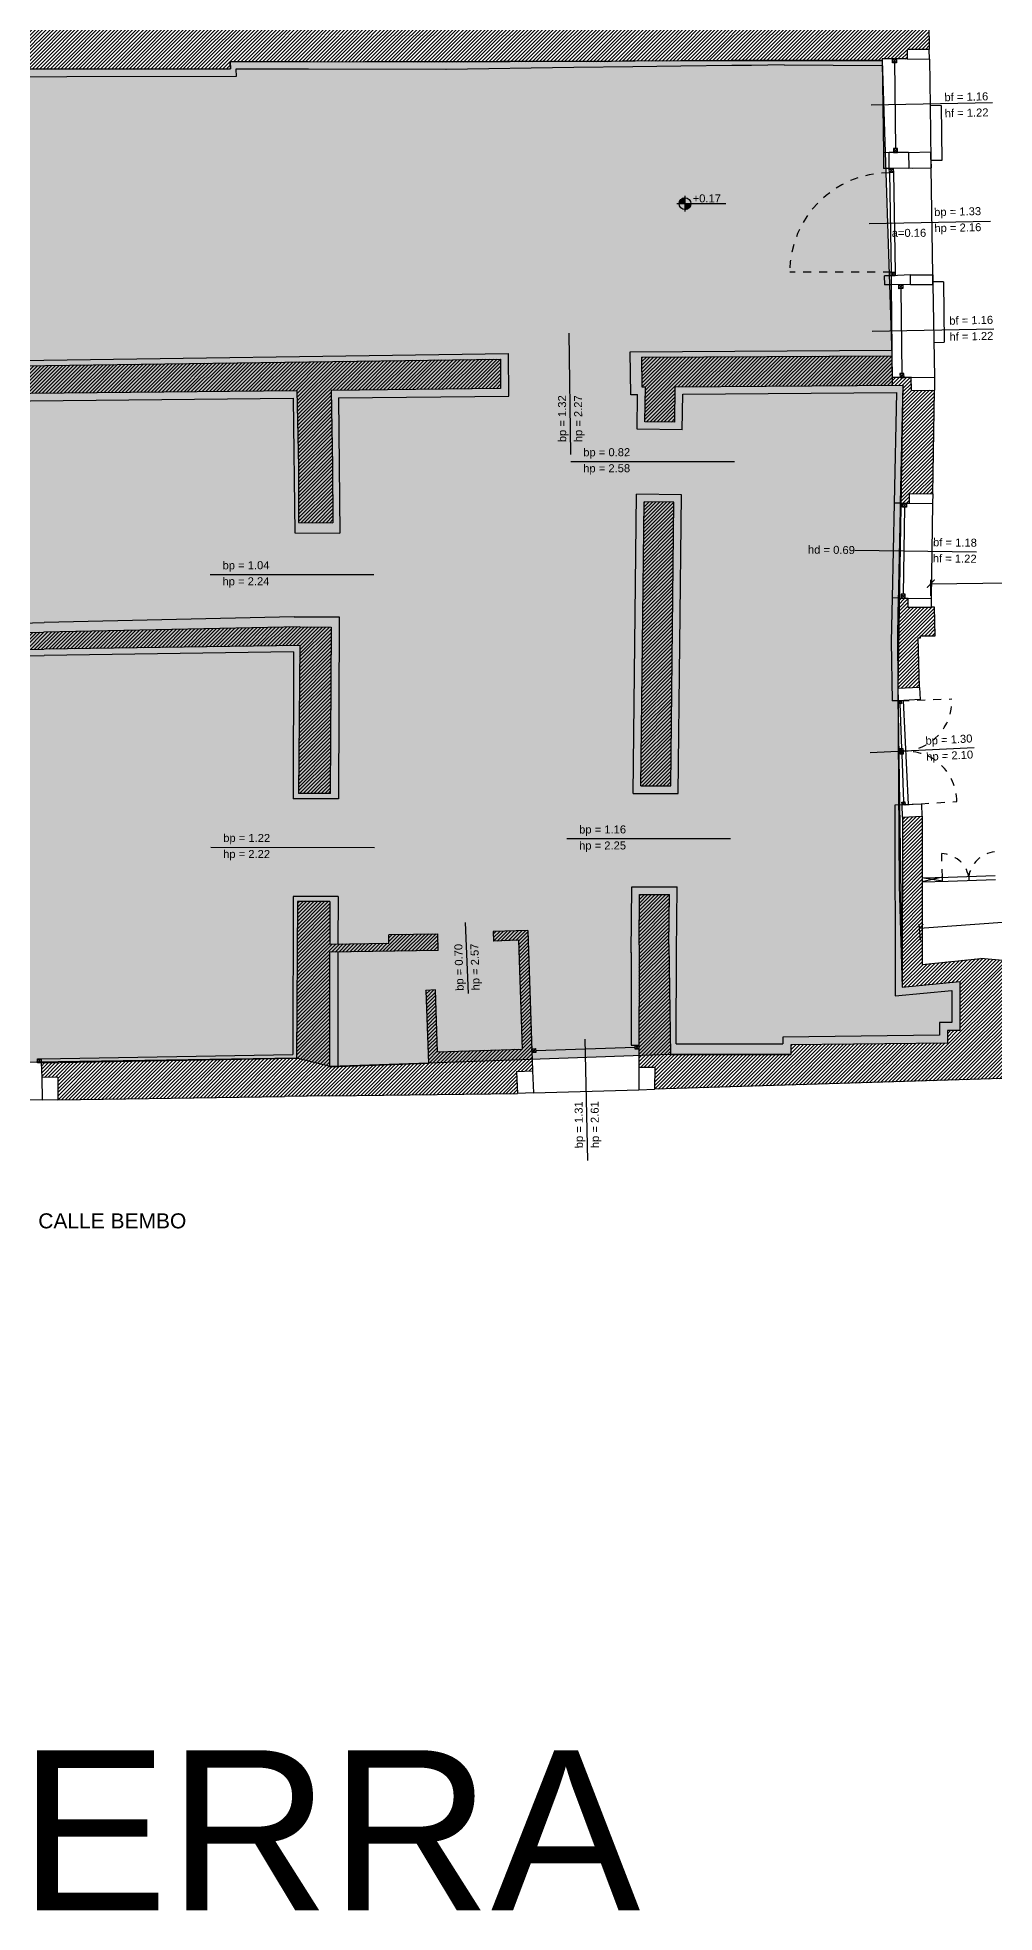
# Model space of a CAD drawing. Header units: millimetres. Extents: x -69 to 235, y 2 to 992.
# Drawn here: x -54.53 to -42.58, y 470.61 to 494.04 of the extents above; entities that cross this region are included whole.
import ezdxf
from ezdxf.enums import TextEntityAlignment as Align

# ---------------------------------------------------------------- set-up
doc = ezdxf.new("R2010")
doc.units = ezdxf.units.MM
doc.header["$LTSCALE"] = 0.01
doc.linetypes.add('HIDDEN2', pattern=[4.7625, 3.175, -1.5875])
for name, color, linetype in [('ob__L_grafica', 250, 'Continuous'), ('ob__L_testo', 250, 'Continuous'), ('ob_A_linea_proiezione', 251, 'HIDDEN2'), ('ob_A_linea_v2', 251, 'Continuous'), ('ob_A_muro', 1, 'Continuous'), ('ob_A_muro_r', 252, 'Continuous'), ('ob_cornici corrette', 3, 'Continuous'), ('ob_Q 1_50', 250, 'Continuous'), ('ob_retino chiaro', 254, 'Continuous'), ('ob_serramento_s', 3, 'Continuous')]:
    doc.layers.add(name, color=color, linetype=linetype)
doc.styles.add('arial', font='arial.ttf')
doc.styles.add('m 1_50', font='arial.ttf', dxfattribs={"height": 0.125})
doc.styles.add('STYLE1', font='arial.ttf')
doc.styles.add('Testo L', font='arial.ttf', dxfattribs={"height": 2.5})
doc.dimstyles.new('m 1_50 cm', dxfattribs={"dimtxt": 0.1, "dimasz": 0.1, "dimexe": 0.05, "dimexo": 0.05, "dimgap": 0.1, "dimtad": 0, "dimdec": 1, "dimlfac": 100, "dimrnd": 1, "dimdsep": 46, "dimtxsty": 'm 1_50', "dimblk": 'ARCHTICK', "dimcen": 0.2, "dimadec": 0, "dimazin": 0, "dimtfac": 1, "dimtdec": 1, "dimtofl": 0, "dimtmove": 0, "dimatfit": 3, "dimldrblk": 'DOT', "dimfxl": 0.15, "dimfxlon": 1, "dimtolj": 1, "dimtzin": 0, "dimarcsym": 0})

# ---------------------------------------------------------------- blocks, each defined once
blk = doc.blocks.new('_ARCHTICK')
at = {"color": 0, "linetype": 'ByBlock', "const_width": 0.15}
blk.add_lwpolyline([(-0.5, -0.5), (0.5, 0.5)], dxfattribs=at)
blk = doc.blocks.new('*D39')
at = {"layer": 'Defpoints', "color": 0, "transparency": 16777216}
for p in [(-36.872, 487.299), (-43.37, 486.921), (-36.869, 487.069)]:
    blk.add_point(p, dxfattribs=at)
at = {"layer": 'ob_Q 1_50', "color": 0, "lineweight": -2, "transparency": 16777216}
for p, q in [((-36.87, 487.149), (-36.873, 487.349)), ((-43.372, 487.067), (-43.375, 487.267)), ((-43.374, 487.217), (-40.364, 487.255)), ((-36.872, 487.299), (-39.888, 487.261))]:
    blk.add_line(p, q, dxfattribs=at)
at = {"layer": 'ob_Q 1_50', "color": 0, "lineweight": -2, "transparency": 16777216, "xscale": 0.1, "yscale": 0.1, "zscale": 0.1}
for p, rotation in [((-36.872, 487.299), 0.7238928557998391), ((-43.374, 487.217), 180.7238928557998)]:
    blk.add_blockref('_ARCHTICK', p, dxfattribs=dict(at, rotation=rotation))
at = {"layer": 'ob_Q 1_50', "color": 0, "transparency": 16777216, "insert": (-40.126, 487.258), "char_height": 0.125, "attachment_point": 5, "rotation": 0.7239, "style": 'm 1_50'}
blk.add_mtext('\\A1;650', dxfattribs=at)
blk = doc.blocks.new('_Dot')
at = {"color": 0, "linetype": 'ByBlock', "lineweight": -2}
blk.add_line((-0.5, 0), (-1, 0), dxfattribs=at)
at = {"color": 0, "linetype": 'ByBlock', "const_width": 0.5}
blk.add_lwpolyline([(-0.25, 0, 1), (0.25, 0, 1)], format="xyb", close=True, dxfattribs=at)
blk = doc.blocks.new('*D44')
at = {"layer": 'Defpoints', "color": 0, "transparency": 16777216}
for p in [(-38.723, 483.258), (-38.687, 482.76), (-43.481, 482.458)]:
    blk.add_point(p, dxfattribs=at)
at = {"layer": 'ob_Q 1_50', "color": 0, "lineweight": -2, "transparency": 16777216}
for p, q in [((-38.723, 483.258), (-40.879, 483.102)), ((-38.712, 483.109), (-38.727, 483.308)), ((-43.503, 482.761), (-43.518, 482.961)), ((-43.514, 482.911), (-41.358, 483.067))]:
    blk.add_line(p, q, dxfattribs=at)
at = {"layer": 'ob_Q 1_50', "color": 0, "lineweight": -2, "transparency": 16777216, "xscale": 0.1, "yscale": 0.1, "zscale": 0.1}
for p, rotation in [((-38.723, 483.258), 4.147953474628189), ((-43.514, 482.911), 184.1479534746282)]:
    blk.add_blockref('_ARCHTICK', p, dxfattribs=dict(at, rotation=rotation))
at = {"layer": 'ob_Q 1_50', "color": 0, "transparency": 16777216, "insert": (-41.119, 483.085), "char_height": 0.125, "attachment_point": 5, "rotation": 4.148, "style": 'm 1_50'}
blk.add_mtext('\\A1;480', dxfattribs=at)
blk = doc.blocks.new('hhh-flat-15-flat-1-flat-1-flat-1-flat-1')
at = {"layer": 'ob_Q 1_50'}
for p, q in [((0.227, 5.708), (0.84, 5.708)), ((0.257, 5.715), (0.324, 5.781)), ((0.259, 5.708), (0.33, 5.779)), ((0.259, 5.725), (0.313, 5.779)), ((0.264, 5.739), (0.299, 5.775)), ((0.268, 5.708), (0.33, 5.77)), ((0.277, 5.708), (0.33, 5.761)), ((0.286, 5.708), (0.33, 5.752)), ((0.295, 5.708), (0.33, 5.744)), ((0.303, 5.708), (0.33, 5.735)), ((0.312, 5.708), (0.33, 5.726)), ((0.321, 5.708), (0.33, 5.717)), ((0.33, 5.61), (0.33, 5.806)), ((0.33, 5.638), (0.401, 5.708)), ((0.33, 5.646), (0.392, 5.708)), ((0.33, 5.655), (0.383, 5.708)), ((0.33, 5.664), (0.374, 5.708)), ((0.33, 5.673), (0.365, 5.708)), ((0.33, 5.682), (0.356, 5.708)), ((0.33, 5.691), (0.348, 5.708)), ((0.33, 5.699), (0.339, 5.708)), ((0.33, 5.708), (0.33, 5.708)), ((0.336, 5.635), (0.404, 5.702)), ((0.347, 5.636), (0.402, 5.692)), ((0.359, 5.64), (0.398, 5.679))]:
    blk.add_line(p, q, dxfattribs=at)
blk.add_circle((0.33, 5.708), 0.0735, dxfattribs=at)

msp = doc.modelspace()

# ---------------------------------------------------------------- hatches: boundary and pattern name
at = {"layer": 'ob_A_muro_r'}
h = msp.add_hatch(dxfattribs=at)
h.set_pattern_fill('ANSI31', color=256, scale=0.01)
h.paths.add_polyline_path([(-43.4023, 494.5505), (-43.6374, 494.5505), (-43.6374, 494.6705), (-43.7724, 494.6705), (-43.7741, 494.5116), (-43.7741, 494.4243), (-43.9244, 494.4275), (-43.9246, 494.3939), (-45.129, 494.4018), (-45.2938, 494.4), (-45.2937, 494.39), (-45.3937, 494.3888), (-45.3939, 494.4088), (-45.6989, 494.4058), (-45.6988, 494.3908), (-48.9842, 494.393), (-48.9847, 495.3067), (-49.0847, 495.3067), (-49.0842, 494.3931), (-50.8428, 494.3943), (-50.8425, 494.946), (-51.0623, 494.946), (-51.0619, 494.3945), (-52.6812, 494.3829), (-52.7812, 494.3724), (-55.7219, 494.2848), (-55.7226, 494.3911), (-56.0296, 494.3911), (-56.0318, 494.2829), (-56.4526, 494.2798), (-57.8136, 494.2712), (-58.9414, 494.2759), (-58.9417, 494.3551), (-59.2246, 494.3527), (-59.2234, 494.2602), (-60.1516, 494.235), (-61.2296, 494.2289), (-62.0904, 494.2084), (-62.0906, 494.3134), (-62.4092, 494.3099), (-62.4141, 494.1956), (-62.455, 494.1968), (-64.0329, 494.2049), (-65.2092, 494.2064), (-65.2084, 494.2734), (-65.3554, 494.2706), (-65.3554, 494.3248), (-65.3566, 494.4262), (-65.4189, 494.426), (-65.4261, 494.4925), (-65.4322, 495.0673), (-65.3182, 495.0673), (-65.3187, 495.3909), (-65.4318, 495.3909), (-65.4318, 495.4318), (-65.7315, 495.4196), (-65.721, 495.16), (-66.1207, 495.1438), (-66.0128, 493.4338), (-65.9788, 492.0685), (-65.7002, 492.0692), (-65.6952, 491.8703), (-65.165, 491.8716), (-65.2403, 493.7532), (-63.8401, 493.7407), (-62.9741, 493.7335), (-62.9734, 493.8242), (-61.6185, 493.8133), (-61.6221, 493.7222), (-58.4189, 493.6955), (-56.9377, 493.7279), (-56.1986, 493.7363), (-56.1953, 493.6465), (-52.1214, 493.6485), (-52.1247, 493.7384), (-51.1458, 493.7398), (-49.4285, 493.7342), (-47.8314, 493.7422), (-47.5012, 493.7359), (-47.0932, 493.7497), (-46.7852, 493.7462), (-46.4964, 493.75), (-46.2171, 493.7522), (-45.8615, 493.7532), (-43.9819, 493.753), (-43.9821, 493.775), (-43.6706, 493.7733), (-43.6698, 493.8933), (-43.3932, 493.8912)])
h = msp.add_hatch(dxfattribs=at)
h.set_pattern_fill('ANSI31', color=256, scale=0.01)
h.paths.add_polyline_path([(-50.8652, 489.6351), (-48.747, 489.6579), (-48.7468, 490.0239), (-56.104, 489.9178), (-56.1029, 489.8347), (-59.9774, 489.7758), (-59.9772, 489.5392), (-51.2918, 489.631), (-51.2717, 488.6822), (-51.2697, 487.98), (-50.8412, 487.9785), (-50.8452, 488.6905)])
h = msp.add_hatch(dxfattribs=at)
h.set_pattern_fill('ANSI31', color=256, scale=0.01)
h.paths.add_polyline_path([(-43.8613, 490.0627), (-46.9875, 490.0472), (-46.9824, 489.676), (-46.9393, 489.6762), (-46.9442, 489.2408), (-46.5714, 489.2366), (-46.5664, 489.6777), (-43.7247, 489.6985), (-43.756, 488.2226), (-43.7291, 488.2225), (-43.7291, 488.2226), (-43.7176, 488.2225), (-43.6419, 488.2221), (-43.6404, 488.3421), (-43.3506, 488.3381), (-43.3274, 489.6336), (-43.6168, 489.631), (-43.6175, 489.7946), (-43.7086, 489.7939), (-43.7586, 489.7933), (-43.7586, 489.7935), (-43.8573, 489.7927)])
h = msp.add_hatch(dxfattribs=at)
h.set_pattern_fill('ANSI31', color=256, scale=0.01)
h.paths.add_polyline_path([(-46.5827, 488.2336), (-46.9556, 488.2379), (-46.9955, 484.6913), (-46.6226, 484.6909)])
h = msp.add_hatch(dxfattribs=at)
h.set_pattern_fill('ANSI31', color=256, scale=0.01)
h.paths.add_polyline_path([(-43.3283, 486.9215), (-43.3704, 486.9215), (-43.6586, 486.9254), (-43.6572, 487.0355), (-43.6942, 487.036), (-43.6942, 487.036), (-43.7192, 487.0363), (-43.7811, 487.0371), (-43.7906, 486.5885), (-43.786, 485.9077), (-43.5141, 485.9205), (-43.5328, 486.5421), (-43.5028, 486.5421), (-43.5028, 486.5671), (-43.3202, 486.5671)])
h = msp.add_hatch(dxfattribs=at)
h.set_pattern_fill('ANSI31', color=256, scale=0.01)
h.paths.add_polyline_path([(-50.864, 486.6734), (-51.2534, 486.6772), (-54.4508, 486.6102), (-55.9986, 486.5755), (-60.0373, 486.4767), (-60.0295, 486.0868), (-56.5767, 486.1519), (-55.9874, 486.161), (-55.8526, 486.1626), (-55.8701, 484.3184), (-55.607, 484.314), (-55.594, 486.371), (-54.449, 486.3993), (-51.2558, 486.4455), (-51.2703, 484.5933), (-50.8747, 484.5939)])
h = msp.add_hatch(dxfattribs=at)
h.set_pattern_fill('ANSI31', color=256, scale=0.01)
h.paths.add_polyline_path([(-46.6454, 482.7062), (-46.6385, 483.3317), (-47.0114, 483.3321), (-47.0183, 482.7046), (-47.0212, 481.1726), (-46.8206, 481.1709), (-46.8232, 480.9002), (-42.0721, 481.0453), (-42.0721, 482.1392), (-41.9264, 482.1498), (-41.9517, 482.4894), (-42.105, 482.4765), (-42.7505, 482.5343), (-43.4812, 482.4577), (-43.4812, 483.4912), (-43.4829, 483.4911), (-43.4812, 483.4915), (-43.4812, 483.5403), (-43.4858, 483.5411), (-43.4812, 483.5412), (-43.4812, 484.3108), (-43.7261, 484.298), (-43.7307, 482.1765), (-43.0103, 482.2439), (-43.0103, 481.6316), (-43.1673, 481.6316), (-43.1673, 481.4748), (-45.1215, 481.4534), (-45.1215, 481.3327), (-46.6274, 481.3346)])
h = msp.add_hatch(dxfattribs=at)
h.set_pattern_fill('ANSI31', color=256, scale=0.01)
h.paths.add_polyline_path([(-50.8787, 483.2453), (-51.2829, 483.2453), (-51.2948, 481.2866), (-54.4838, 481.2287), (-54.4788, 481.0478), (-54.2783, 481.0501), (-54.2755, 480.7689), (-51.4481, 480.8109), (-50.8783, 480.8175), (-48.5366, 480.8466), (-48.5496, 481.122), (-48.3472, 481.1312), (-48.4077, 482.8848), (-48.8399, 482.8698), (-48.8358, 482.7499), (-48.5236, 482.7606), (-48.4767, 481.4016), (-49.5348, 481.3674), (-49.5623, 482.1409), (-49.6821, 482.1354), (-49.6483, 481.226), (-50.8862, 481.1815), (-50.8831, 482.6125), (-49.5267, 482.6346), (-49.5302, 482.8412), (-50.1431, 482.832), (-50.1413, 482.7241), (-50.8804, 482.7118)])
at = {"layer": 'ob_retino chiaro'}
h = msp.add_hatch(color=256, dxfattribs=at)
h.dxf.hatch_style = 1
h.paths.add_polyline_path([(-43.7248, 489.6947), (-43.7247, 489.6985), (-43.786, 485.9077), (-43.7307, 482.1765), (-43.0103, 482.2439), (-43.0103, 481.6316), (-43.1673, 481.6316), (-43.1673, 481.4748), (-45.1215, 481.4534), (-45.1215, 481.3327), (-46.6274, 481.3346), (-49.6483, 481.226), (-50.8753, 481.1818), (-51.2959, 481.2866), (-55.6321, 481.2203), (-59.9974, 481.1162), (-65.2254, 480.9568), (-65.2574, 485.9762), (-65.2697, 489.5247), (-65.0623, 489.5254), (-65.0706, 489.7363), (-65.2403, 493.7532), (-62.9741, 493.7335), (-62.9734, 493.8242), (-61.6185, 493.8133), (-61.6193, 493.7222), (-58.4189, 493.6955), (-56.1986, 493.7363), (-56.1953, 493.6465), (-52.1214, 493.6485), (-52.1247, 493.7384), (-45.3813, 493.7564), (-43.9819, 493.753), (-43.8613, 490.0627), (-43.8587, 489.6975)])

# ---------------------------------------------------------------- linework, layer by layer
at = {"layer": 'ob_A_linea_proiezione'}
for p, q in [((-43.8692, 491.1106), (-45.136, 491.1106)), ((-43.7425, 485.755), (-43.1095, 485.7769)), ((-43.6962, 484.455), (-43.0486, 484.4959)), ((-43.2291, 483.5491), (-43.2383, 483.844))]:
    msp.add_line(p, q, dxfattribs=at)
for centre, radius, start, end in [((-43.8917, 491.1076), 1.2444, 90.00039, 179.8578), ((-43.7425, 485.755), 0.6334, 272.02258, 1.98201), ((-43.6801, 484.4918), 0.6315, 0.36828, 93.64334), ((-43.2549, 483.4808), 0.3635, 12.49082, 87.38683), ((-42.5382, 483.5006), 0.3665, 96.4021, 170.76896)]:
    msp.add_arc(centre, radius, start, end, dxfattribs=at)
at = {"layer": 'ob_A_linea_v2'}
for p, q in [((-47.8318, 493.6653), (-49.4289, 493.64)), ((-47.0968, 493.6737), (-47.8318, 493.6653)), ((-46.4963, 493.6855), (-47.0968, 493.6737)), ((-45.8602, 493.6899), (-46.4963, 493.6855)), ((-45.6131, 493.6899), (-45.8602, 493.6899)), ((-45.2041, 493.6984), (-45.6131, 493.6899)), ((-45.2041, 493.6984), (-43.9811, 493.6923)), ((-43.9819, 493.753), (-43.9665, 492.6021)), ((-43.3918, 493.7712), (-43.3827, 493.1882)), ((-52.0539, 493.6451), (-52.0505, 493.5553)), ((-51.1469, 493.6455), (-52.0538, 493.6443)), ((-49.4305, 493.64), (-51.1478, 493.6455)), ((-43.2463, 493.1906), (-43.3827, 493.1882)), ((-43.2463, 493.1906), (-43.237, 492.506)), ((-43.8935, 492.6033), (-43.9665, 492.6021)), ((-43.9665, 492.6021), (-43.965, 492.4034)), ((-43.237, 492.5061), (-43.3735, 492.5036)), ((-43.8927, 492.4028), (-43.965, 492.4034)), ((-43.3486, 491.0776), (-43.3709, 492.4124)), ((-43.9553, 491.0627), (-43.9526, 490.9514)), ((-43.8685, 491.0624), (-43.9544, 491.0627)), ((-43.8685, 490.9527), (-43.952, 490.9514)), ((-43.8685, 490.9527), (-43.8612, 490.136)), ((-43.2169, 490.9901), (-43.3486, 490.9878)), ((-43.3479, 490.957), (-43.3286, 489.7974)), ((-43.2169, 490.9901), (-43.2067, 490.2328)), ((-43.3382, 490.231), (-43.2067, 490.2328)), ((-56.1593, 489.9834), (-48.6501, 490.0916)), ((-48.6427, 489.5605), (-48.6501, 490.0916)), ((-47.1227, 489.5783), (-47.1304, 490.1134)), ((-43.8612, 490.136), (-43.8613, 490.0627)), ((-60.0648, 489.4488), (-51.3365, 489.5345)), ((-51.3365, 489.5337), (-51.3179, 487.8508)), ((-50.773, 489.54), (-48.6427, 489.5609)), ((-50.773, 489.54), (-50.7566, 487.8483)), ((-47.0415, 489.1473), (-47.0366, 489.5796)), ((-46.4778, 489.1409), (-46.4728, 489.5839)), ((-46.4778, 489.1409), (-47.0415, 489.1473)), ((-47.0928, 484.5952), (-47.0507, 488.3336)), ((-46.4871, 488.3272), (-47.0507, 488.3336)), ((-46.5293, 484.5946), (-46.4871, 488.3272)), ((-43.832, 488.2249), (-43.8572, 487.0387)), ((-43.756, 488.2226), (-43.832, 488.2243)), ((-43.3526, 488.2182), (-43.3703, 487.0319)), ((-51.3179, 487.8508), (-50.7566, 487.8483)), ((-43.7811, 487.0371), (-43.8572, 487.0387)), ((-56.0031, 486.6895), (-54.4472, 486.7313)), ((-51.325, 486.8044), (-54.4472, 486.7313)), ((-51.325, 486.8044), (-50.7627, 486.8023)), ((-50.7627, 486.8023), (-50.7719, 484.5292)), ((-43.8687, 486.4941), (-43.8566, 485.753)), ((-55.5133, 486.3132), (-54.4486, 486.3192)), ((-51.3336, 486.3648), (-54.4479, 486.3192)), ((-43.7785, 485.753), (-43.8566, 485.753)), ((-43.7186, 485.7564), (-43.6573, 484.4569)), ((-50.7719, 484.5292), (-51.3364, 484.5295)), ((-47.0928, 484.5952), (-46.5291, 484.5946)), ((-47.0927, 484.7164), (-47.0917, 484.7164)), ((-43.7335, 484.4533), (-43.8233, 484.4509)), ((-43.8233, 484.4509), (-43.8209, 482.0677)), ((-47.1156, 482.6061), (-47.1066, 483.4284)), ((-47.1066, 483.4284), (-46.5428, 483.4278)), ((-46.5518, 482.6123), (-46.5428, 483.4278)), ((-50.7769, 483.309), (-51.3381, 483.3095)), ((-50.7769, 483.309), (-50.7783, 482.7135)), ((-46.5439, 483.3066), (-46.543, 483.3065)), ((-46.5543, 481.4653), (-46.5518, 482.6123)), ((-43.8209, 482.0677), (-43.1103, 482.1341)), ((-43.1103, 482.1341), (-43.1103, 481.7316)), ((-43.2673, 481.7316), (-43.2673, 481.5737)), ((-43.1103, 481.7316), (-43.2673, 481.7316)), ((-43.2673, 481.5737), (-45.2215, 481.5523)), ((-45.2215, 481.5523), (-45.2215, 481.4653)), ((-54.4843, 481.2787), (-51.3431, 481.3353)), ((-54.4843, 481.2787), (-54.4838, 481.2287)), ((-47.1182, 481.4485), (-47.021, 481.4499)), ((-46.5543, 481.4653), (-45.2215, 481.4653)), ((-55.4784, 480.7712), (-54.4745, 480.7693)), ((-48.3376, 480.8529), (-47.0223, 480.894))]:
    msp.add_line(p, q, dxfattribs=at)
for points in [[(-56.935, 493.6337), (-56.2895, 493.6473), (-56.286, 493.5521), (-52.0506, 493.557)], [(-43.3827, 493.1882), (-43.3734, 492.5036)], [(-47.1304, 490.1135), (-43.8619, 490.136)], [(-47.1228, 489.579), (-47.0366, 489.5796)], [(-46.4728, 489.5839), (-43.8028, 489.6041)], [(-43.8028, 489.6041), (-43.8028, 489.6041), (-43.832, 488.2243)], [(-43.8572, 487.0381), (-43.8687, 486.4941)], [(-51.3336, 486.3648), (-51.3364, 484.5266)], [(-42.8644, 483.5606), (-42.8644, 483.5606)], [(-51.3381, 483.3095), (-51.3431, 481.3353)], [(-50.7785, 482.6142), (-50.7817, 481.1813)], [(-47.1156, 482.6081), (-47.1182, 481.4485)]]:
    msp.add_lwpolyline(points, dxfattribs=at)
at = {"layer": 'ob_A_muro'}
for p, q in [((-43.6536, 492.6059), (-43.8935, 492.6033)), ((-43.3736, 492.5093), (-43.3709, 492.4124)), ((-43.6497, 492.4073), (-43.8927, 492.4028)), ((-43.6274, 491.075), (-43.8685, 491.0624)), ((-43.6264, 490.9547), (-43.8685, 490.9527)), ((-43.6268, 490.9547), (-43.6274, 491.075)), ((-56.104, 489.9178), (-48.7468, 490.0239)), ((-43.8613, 490.0627), (-43.8573, 489.7927)), ((-46.9442, 489.2408), (-46.9393, 489.6762)), ((-46.5714, 489.2366), (-46.5664, 489.6777)), ((-43.6152, 489.7946), (-43.8573, 489.7927)), ((-43.6168, 489.631), (-43.6175, 489.7946)), ((-59.9772, 489.5392), (-51.2918, 489.631)), ((-51.2918, 489.631), (-51.2717, 488.6822)), ((-50.8652, 489.6351), (-48.747, 489.6579)), ((-50.8652, 489.6351), (-50.8452, 488.6905)), ((-43.6168, 489.631), (-43.3274, 489.6336)), ((-43.3506, 488.3381), (-43.3274, 489.6336)), ((-46.5714, 489.2366), (-46.9442, 489.2408)), ((-51.2717, 488.6822), (-51.2697, 487.98)), ((-50.8452, 488.6905), (-50.8412, 487.9785)), ((-43.6419, 488.2221), (-43.6404, 488.3421)), ((-43.6404, 488.3421), (-43.3506, 488.3381)), ((-46.9955, 484.6913), (-46.9556, 488.2379)), ((-46.5827, 488.2336), (-46.9556, 488.2379)), ((-46.6226, 484.6909), (-46.5827, 488.2336)), ((-43.756, 488.2226), (-43.6419, 488.2221)), ((-51.2697, 487.98), (-50.8412, 487.9785)), ((-43.7811, 487.0371), (-43.6572, 487.0355)), ((-43.6597, 486.9254), (-43.3704, 486.9215)), ((-43.6586, 486.9254), (-43.6572, 487.0355)), ((-43.3283, 486.9215), (-43.3704, 486.9215)), ((-43.3202, 486.5671), (-43.3283, 486.9215)), ((-51.2534, 486.6772), (-54.4508, 486.6102)), ((-51.2534, 486.6772), (-50.864, 486.6734)), ((-50.864, 486.6734), (-50.8747, 484.5939)), ((-55.9986, 486.5755), (-54.4508, 486.6102)), ((-55.594, 486.371), (-54.449, 486.3993)), ((-51.2558, 486.4455), (-54.449, 486.3993)), ((-51.2558, 486.4455), (-51.2703, 484.5933)), ((-43.7906, 486.5885), (-43.786, 485.9077)), ((-43.5028, 486.5671), (-43.3202, 486.5671)), ((-43.5028, 486.5421), (-43.5028, 486.5671)), ((-43.5154, 485.9204), (-43.7873, 485.9076)), ((-50.8734, 484.5939), (-51.2703, 484.5933)), ((-46.9955, 484.6913), (-46.6226, 484.6909)), ((-43.7261, 484.298), (-43.7307, 482.1765)), ((-51.2829, 483.2453), (-51.2948, 481.2866)), ((-50.8787, 483.2453), (-51.2829, 483.2453)), ((-50.8787, 483.2453), (-50.8804, 482.7118)), ((-47.0183, 482.7046), (-47.0114, 483.3321)), ((-47.0114, 483.3321), (-46.6385, 483.3317)), ((-46.6454, 482.7062), (-46.6385, 483.3317)), ((-48.4077, 482.8848), (-48.8399, 482.8698)), ((-48.4077, 482.8848), (-48.3472, 481.1312)), ((-50.1431, 482.832), (-49.5302, 482.8412)), ((-50.1413, 482.7243), (-50.1431, 482.8309)), ((-49.5267, 482.6346), (-49.5302, 482.8413)), ((-48.8399, 482.8698), (-48.8358, 482.7499)), ((-48.5236, 482.7606), (-48.8358, 482.7499)), ((-48.5236, 482.7606), (-48.4767, 481.4021)), ((-43.4812, 482.4577), (-42.7505, 482.5343)), ((-43.731, 482.1765), (-43.0103, 482.2439)), ((-43.0103, 482.2439), (-43.0103, 481.6316)), ((-43.1673, 481.4748), (-45.1215, 481.4534)), ((-43.1673, 481.6316), (-43.1673, 481.4748)), ((-43.0103, 481.6316), (-43.1673, 481.6316)), ((-54.4825, 481.2287), (-51.2959, 481.2866)), ((-49.5348, 481.3674), (-48.4767, 481.4016)), ((-45.1215, 481.4537), (-45.1215, 481.333)), ((-54.4838, 481.2287), (-54.4788, 481.0478)), ((-54.2783, 481.0501), (-54.4788, 481.0478)), ((-54.2783, 481.0501), (-54.2755, 480.7716)), ((-50.8862, 481.1815), (-49.6483, 481.226)), ((-48.5496, 481.122), (-48.3472, 481.1312)), ((-48.5496, 481.122), (-48.5366, 480.8466)), ((-46.8206, 481.1709), (-47.0212, 481.1726)), ((-46.8206, 481.1709), (-46.8232, 480.9002)), ((-54.2756, 480.7689), (-51.4481, 480.8109)), ((-50.8783, 480.8175), (-48.5366, 480.8466))]:
    msp.add_line(p, q, dxfattribs=at)
for points in [[(-43.4023, 494.5505), (-43.3932, 493.8912), (-43.6698, 493.8933), (-43.6706, 493.7733), (-43.9821, 493.775), (-43.9819, 493.753), (-45.8615, 493.7532), (-46.2171, 493.7522), (-46.4964, 493.75), (-46.7852, 493.7462), (-47.0932, 493.7497), (-47.5012, 493.7359), (-47.8314, 493.7422), (-49.4285, 493.7342), (-51.1458, 493.7398), (-52.1247, 493.7384), (-52.1214, 493.6485), (-56.1953, 493.6465)], [(-43.8927, 492.4018), (-43.8935, 492.6033)], [(-43.8685, 491.0624), (-43.8685, 490.9527)], [(-48.7468, 490.024), (-48.747, 489.6576)], [(-46.9875, 490.0472), (-43.8613, 490.0627)], [(-46.9875, 490.0472), (-46.9824, 489.676)], [(-46.9824, 489.676), (-46.9393, 489.6762)], [(-46.5664, 489.6777), (-43.7247, 489.6985), (-43.756, 488.2233)], [(-43.7811, 487.0371), (-43.7906, 486.5885)], [(-43.5328, 486.5421), (-43.5028, 486.5421)], [(-43.5141, 485.9205), (-43.5328, 486.5421)], [(-43.7262, 484.298), (-43.4812, 484.3108), (-43.4812, 482.4577)], [(-50.8804, 482.7118), (-50.1413, 482.7241)], [(-47.0183, 482.7046), (-47.0212, 481.1726)], [(-46.6454, 482.7062), (-46.6274, 481.3346), (-45.1215, 481.3327)], [(-50.8831, 482.6125), (-50.8862, 481.1815)], [(-49.5267, 482.6346), (-50.8831, 482.6125)], [(-42.105, 482.4765), (-42.7505, 482.5343)], [(-49.5348, 481.3674), (-49.5623, 482.1409), (-49.6821, 482.1354), (-49.6483, 481.226)], [(-41.9255, 482.1499), (-42.0721, 482.1392), (-42.0721, 481.0453), (-46.8232, 480.9002)], [(-50.8783, 480.8175), (-51.4481, 480.8109)]]:
    msp.add_lwpolyline(points, dxfattribs=at)
at = {"layer": 'ob_cornici corrette'}
for p, q in [((-43.3918, 493.7712), (-43.3932, 493.8912)), ((-43.6706, 493.7733), (-43.3918, 493.7712)), ((-43.6536, 492.6059), (-43.3748, 492.6113)), ((-43.6536, 492.6059), (-43.6497, 492.4072)), ((-43.3709, 492.4124), (-43.3748, 492.6113)), ((-43.6497, 492.4072), (-43.3709, 492.4124)), ((-43.606, 492.4081), (-43.3709, 492.4124)), ((-43.6274, 491.075), (-43.3486, 491.0776)), ((-43.6268, 490.9547), (-43.3479, 490.957)), ((-43.3486, 491.0776), (-43.3479, 490.957)), ((-43.6152, 489.7946), (-43.3286, 489.7974)), ((-43.3286, 489.7974), (-43.3274, 489.6336)), ((-43.3506, 488.3381), (-43.3526, 488.2182)), ((-43.6419, 488.2221), (-43.3526, 488.2182)), ((-43.6569, 487.0355), (-43.3703, 487.0319)), ((-43.3703, 487.0319), (-43.3704, 486.9215)), ((-43.5053, 485.7685), (-43.7798, 485.7529)), ((-43.4858, 484.463), (-43.7335, 484.4536)), ((-54.4788, 481.0478), (-54.4745, 480.7693)), ((-48.3472, 481.1312), (-48.3376, 480.8529)), ((-47.0212, 481.1726), (-47.0223, 480.894)), ((-54.4745, 480.7693), (-54.2755, 480.7716)), ((-48.3376, 480.8529), (-48.5366, 480.8466)), ((-47.0223, 480.894), (-46.8232, 480.9002))]:
    msp.add_line(p, q, dxfattribs=at)
for points in [[(-43.3734, 492.5036), (-43.3709, 492.4124)], [(-43.3479, 490.957), (-43.3486, 491.0776)], [(-43.7873, 485.9075), (-43.7798, 485.7529)], [(-43.5154, 485.9204), (-43.5053, 485.7685)], [(-43.7261, 484.298), (-43.7335, 484.4536)], [(-43.4812, 484.3108), (-43.4858, 484.463)]]:
    msp.add_lwpolyline(points, dxfattribs=at)
at = {"layer": 'ob_Q 1_50'}
for p, q in [((-42.6017, 493.2248), (-44.119, 493.1956)), ((-42.6271, 491.7425), (-44.1444, 491.7132)), ((-42.5873, 490.3955), (-44.1046, 490.3663)), ((-47.8946, 490.3472), (-47.8735, 488.8297)), ((-45.8253, 488.7404), (-47.8702, 488.7404)), ((-42.8054, 487.6089), (-44.3228, 487.6316)), ((-50.3302, 487.3279), (-52.3751, 487.3279)), ((-42.8334, 485.1652), (-44.1333, 485.1027)), ((-50.3223, 483.9142), (-52.3672, 483.9221)), ((-45.8766, 484.0267), (-47.9215, 484.0267)), ((-49.1912, 482.9842), (-49.1543, 482.0953)), ((-47.6934, 481.5249), (-47.6628, 480.0076))]:
    msp.add_line(p, q, dxfattribs=at)
at = {"layer": 'ob_retino chiaro'}
for points in [[(-56.1953, 493.6465), (-52.1214, 493.6485), (-52.1247, 493.7384), (-45.3813, 493.7564), (-43.9819, 493.753), (-43.8613, 490.0627), (-43.8587, 489.6975), (-43.7248, 489.6947), (-43.7906, 486.5885), (-43.7693, 483.4412), (-43.731, 482.1765), (-43.0103, 482.2439), (-43.0103, 482.2439)], [(-43.7248, 489.6947), (-43.7247, 489.6985), (-43.786, 485.9077), (-43.7307, 482.1765), (-43.0103, 482.2439), (-43.0103, 481.6316), (-43.1673, 481.6316), (-43.1673, 481.4748), (-45.1215, 481.4534), (-45.1215, 481.3327), (-46.6274, 481.3346), (-49.6483, 481.226), (-50.8753, 481.1818), (-51.2959, 481.2866), (-55.6321, 481.2203)]]:
    msp.add_lwpolyline(points, dxfattribs=at)
at = {"layer": 'ob_serramento_s'}
for p, q in [((-43.8525, 493.7735), (-43.802, 493.7241)), ((-43.8525, 493.7735), (-43.802, 493.7241)), ((-43.8025, 493.7741), (-43.852, 493.7235)), ((-43.8025, 493.7741), (-43.852, 493.7235)), ((-43.8274, 493.7489), (-43.8142, 492.6541)), ((-43.8274, 493.7489), (-43.8142, 492.6541)), ((-43.8392, 492.6539), (-43.7887, 492.6044)), ((-43.8392, 492.6539), (-43.7887, 492.6044)), ((-43.7892, 492.6544), (-43.8387, 492.6039)), ((-43.7892, 492.6544), (-43.8387, 492.6039)), ((-43.8418, 492.3553), (-43.8926, 492.4028)), ((-43.8418, 492.3553), (-43.8926, 492.4028)), ((-43.8918, 492.3546), (-43.8424, 492.4035)), ((-43.8918, 492.3546), (-43.8424, 492.4035)), ((-43.8918, 492.3546), (-43.8692, 491.1106)), ((-43.8918, 492.3546), (-43.8692, 491.1106)), ((-43.8418, 492.3553), (-43.8194, 491.1113)), ((-43.8418, 492.3553), (-43.8194, 491.1113)), ((-43.8186, 491.0651), (-43.8694, 491.1106)), ((-43.8186, 491.0651), (-43.8694, 491.1106)), ((-43.8683, 491.0624), (-43.8194, 491.1113)), ((-43.8683, 491.0624), (-43.8194, 491.1113)), ((-43.774, 490.9531), (-43.7235, 490.9037)), ((-43.774, 490.9531), (-43.7235, 490.9037)), ((-43.724, 490.9537), (-43.7735, 490.9031)), ((-43.724, 490.9537), (-43.7735, 490.9031)), ((-43.7485, 490.9034), (-43.7356, 489.8436)), ((-43.7485, 490.9034), (-43.7356, 489.8436)), ((-43.7592, 489.8433), (-43.7086, 489.7939)), ((-43.7592, 489.8433), (-43.7086, 489.7939)), ((-43.7092, 489.8439), (-43.7586, 489.7933)), ((-43.7092, 489.8439), (-43.7586, 489.7933)), ((-43.6791, 488.2219), (-43.7298, 488.1726)), ((-43.6791, 488.2219), (-43.7298, 488.1726)), ((-43.7291, 488.2226), (-43.6798, 488.1719)), ((-43.7291, 488.2226), (-43.6798, 488.1719)), ((-43.7048, 488.1723), (-43.7188, 487.0863)), ((-43.7048, 488.1723), (-43.7188, 487.0863)), ((-43.6935, 487.086), (-43.7442, 487.0367)), ((-43.6935, 487.086), (-43.7442, 487.0367)), ((-43.7435, 487.0866), (-43.6942, 487.036)), ((-43.7435, 487.0866), (-43.6942, 487.036)), ((-43.7798, 485.7529), (-43.7409, 485.7203)), ((-43.7798, 485.7529), (-43.7409, 485.7203)), ((-43.7425, 485.755), (-43.7781, 485.7179)), ((-43.7425, 485.755), (-43.7781, 485.7179)), ((-43.7595, 485.7191), (-43.7405, 485.1565)), ((-43.7595, 485.7191), (-43.7405, 485.1565)), ((-43.7591, 485.1558), (-43.7202, 485.1225)), ((-43.7591, 485.1558), (-43.7202, 485.1225)), ((-43.7219, 485.1573), (-43.7575, 485.1208)), ((-43.7219, 485.1573), (-43.7575, 485.1208)), ((-43.7575, 485.1208), (-43.7202, 485.1225)), ((-43.7575, 485.1208), (-43.7202, 485.1225)), ((-43.7575, 485.1208), (-43.7186, 485.0875)), ((-43.7575, 485.1208), (-43.7186, 485.0875)), ((-43.7202, 485.1225), (-43.7558, 485.0858)), ((-43.7202, 485.1225), (-43.7558, 485.0858)), ((-43.7372, 485.0866), (-43.7165, 484.4894)), ((-43.7372, 485.0866), (-43.7165, 484.4894)), ((-43.7351, 484.4886), (-43.6962, 484.455)), ((-43.7351, 484.4886), (-43.6962, 484.455)), ((-43.6979, 484.4902), (-43.7335, 484.4536)), ((-43.6979, 484.4902), (-43.7335, 484.4536)), ((-43.2275, 483.4991), (-43.4858, 483.5411)), ((-43.2275, 483.4991), (-43.4858, 483.5411)), ((-43.2291, 483.5491), (-43.4829, 483.4911)), ((-43.2291, 483.5491), (-43.4829, 483.4911)), ((-43.2275, 483.4991), (-43.2291, 483.5491)), ((-43.2275, 483.4991), (-43.2291, 483.5491)), ((-43.1592, 483.5513), (-42.5695, 483.5698)), ((-43.1592, 483.5513), (-42.5695, 483.5698)), ((-43.1576, 483.5013), (-42.5679, 483.5198)), ((-43.1576, 483.5013), (-42.5679, 483.5198)), ((-42.8999, 483.5593), (-42.8984, 483.5093)), ((-42.8999, 483.5593), (-42.8984, 483.5093)), ((-54.531, 481.2783), (-54.4838, 481.2287)), ((-54.531, 481.2783), (-54.4838, 481.2287)), ((-54.4843, 481.2787), (-54.5302, 481.2283)), ((-54.4843, 481.2787), (-54.5302, 481.2283)), ((-48.3567, 481.4058), (-48.3083, 481.3574)), ((-48.3567, 481.4058), (-48.3083, 481.3574)), ((-48.31, 481.4074), (-48.3547, 481.3558)), ((-48.31, 481.4074), (-48.3547, 481.3558)), ((-48.3092, 481.3824), (-47.0673, 481.4242)), ((-48.3092, 481.3824), (-47.0673, 481.4242)), ((-47.0677, 481.4492), (-47.0211, 481.3999)), ((-47.0677, 481.4492), (-47.0211, 481.3999)), ((-47.021, 481.4499), (-47.0669, 481.3992)), ((-47.021, 481.4499), (-47.0669, 481.3992))]:
    msp.add_line(p, q, dxfattribs=at)
for points in [[(-43.8025, 493.7741), (-43.802, 493.7241), (-43.852, 493.7235), (-43.8525, 493.7735)], [(-43.8025, 493.7741), (-43.802, 493.7241), (-43.852, 493.7235), (-43.8525, 493.7735)], [(-43.7887, 492.6044), (-43.7892, 492.6544), (-43.8392, 492.6539), (-43.8387, 492.6039)], [(-43.7887, 492.6044), (-43.7892, 492.6544), (-43.8392, 492.6539), (-43.8387, 492.6039)], [(-43.8927, 492.4028), (-43.8424, 492.4035), (-43.8418, 492.3553), (-43.892, 492.3546)], [(-43.8927, 492.4028), (-43.8424, 492.4035), (-43.8418, 492.3553), (-43.892, 492.3546)], [(-43.8694, 491.1106), (-43.8194, 491.1113), (-43.8186, 491.0651), (-43.8685, 491.0624)], [(-43.8694, 491.1106), (-43.8194, 491.1113), (-43.8186, 491.0651), (-43.8685, 491.0624)], [(-43.724, 490.9537), (-43.7235, 490.9037), (-43.7735, 490.9031), (-43.774, 490.9531)], [(-43.724, 490.9537), (-43.7235, 490.9037), (-43.7735, 490.9031), (-43.774, 490.9531)], [(-43.7086, 489.7939), (-43.7092, 489.8439), (-43.7592, 489.8433), (-43.7586, 489.7933)], [(-43.7086, 489.7939), (-43.7092, 489.8439), (-43.7592, 489.8433), (-43.7586, 489.7933)], [(-43.6791, 488.2219), (-43.6798, 488.1719), (-43.7298, 488.1726), (-43.7291, 488.2226)], [(-43.6791, 488.2219), (-43.6798, 488.1719), (-43.7298, 488.1726), (-43.7291, 488.2226)], [(-43.6942, 487.036), (-43.6935, 487.086), (-43.7435, 487.0866), (-43.7442, 487.0367)], [(-43.6942, 487.036), (-43.6935, 487.086), (-43.7435, 487.0866), (-43.7442, 487.0367)]]:
    msp.add_lwpolyline(points, close=True, dxfattribs=at)
for points in [[(-43.7781, 485.7179), (-43.7798, 485.7529), (-43.7425, 485.755), (-43.7409, 485.7203), (-43.7781, 485.7179)], [(-43.7781, 485.7179), (-43.7798, 485.7529), (-43.7425, 485.755), (-43.7409, 485.7203), (-43.7781, 485.7179)], [(-43.7575, 485.1208), (-43.7591, 485.1558), (-43.7219, 485.1573), (-43.7202, 485.1225), (-43.7575, 485.1208)], [(-43.7575, 485.1208), (-43.7591, 485.1558), (-43.7219, 485.1573), (-43.7202, 485.1225), (-43.7575, 485.1208)], [(-43.7558, 485.0858), (-43.7575, 485.1208), (-43.7202, 485.1225), (-43.7186, 485.0875), (-43.7558, 485.0858)], [(-43.7558, 485.0858), (-43.7575, 485.1208), (-43.7202, 485.1225), (-43.7186, 485.0875), (-43.7558, 485.0858)], [(-43.7335, 484.4536), (-43.7351, 484.4886), (-43.6979, 484.4902), (-43.6962, 484.455), (-43.7335, 484.4533)], [(-43.7335, 484.4536), (-43.7351, 484.4886), (-43.6979, 484.4902), (-43.6962, 484.455), (-43.7335, 484.4533)], [(-43.4858, 483.5411), (-43.1592, 483.5513)], [(-43.4858, 483.5411), (-43.1592, 483.5513)], [(-43.4858, 483.491), (-43.1576, 483.5013)], [(-43.4858, 483.491), (-43.1576, 483.5013)], [(-54.5302, 481.2283), (-54.531, 481.2783), (-54.4843, 481.2787), (-54.4838, 481.2287), (-54.5302, 481.2283)], [(-54.5302, 481.2283), (-54.531, 481.2783), (-54.4843, 481.2787), (-54.4838, 481.2287), (-54.5302, 481.2283)], [(-48.3547, 481.3558), (-48.3567, 481.4058), (-48.31, 481.4074), (-48.3083, 481.3574), (-48.3547, 481.3558)], [(-48.3547, 481.3558), (-48.3567, 481.4058), (-48.31, 481.4074), (-48.3083, 481.3574), (-48.3547, 481.3558)], [(-47.0669, 481.3992), (-47.0677, 481.4492), (-47.021, 481.4499), (-47.0211, 481.3999), (-47.0669, 481.3992)], [(-47.0669, 481.3992), (-47.0677, 481.4492), (-47.021, 481.4499), (-47.0211, 481.3999), (-47.0669, 481.3992)]]:
    msp.add_lwpolyline(points, dxfattribs=at)

# ---------------------------------------------------------------- block references
at = {"layer": 'ob_Q 1_50'}
msp.add_blockref('hhh-flat-15-flat-1-flat-1-flat-1-flat-1', (-46.7737, 486.2579), dxfattribs=at)

# ---------------------------------------------------------------- texts
at = {"layer": 'ob__L_grafica', "ltscale": 2, "insert": (-65.941, 472.6409), "char_height": 2, "attachment_point": 1, "style": 'Testo L'}
msp.add_mtext_dynamic_manual_height_columns('PIANO TERRA', width=74.826528, gutter_width=12.5, heights=[0], dxfattribs=at)
at = {"layer": 'ob__L_testo', "style": 'arial'}
msp.add_text('CALLE BEMBO', height=0.1875, dxfattribs=at).set_placement((-54.5214, 479.1614))
at = {"layer": 'ob_Q 1_50', "style": 'STYLE1'}
for s, rotation, p in [('bf = 1.16', 1.25856, (-43.204, 493.2953)), ('hf = 1.22', 1.25856, (-43.2007, 493.0948)), ('bp = 1.33', 1.25856, (-43.3326, 491.8599)), ('a=0.16', 0.32598, (-43.8628, 491.5993)), ('hp = 2.16', 1.25856, (-43.3294, 491.6594)), ('bf = 1.16', 1.25856, (-43.1438, 490.5029)), ('hf = 1.22', 1.25856, (-43.1405, 490.3024)), ('bp = 1.32', 90.17525, (-47.978, 488.9849)), ('hp = 2.27', 90.17525, (-47.7775, 488.9844)), ('bp = 0.82', 0.1744, (-47.7153, 488.8586)), ('hp = 2.58', 0.1744, (-47.7158, 488.6581)), ('hd = 0.69', 359.29682, (-44.9084, 487.644)), ('hf = 1.22', 359.29682, (-43.3495, 487.5346)), ('bf = 1.18', 359.29682, (-43.3459, 487.7351)), ('bp = 1.04', 0.1744, (-52.2202, 487.4461)), ('hp = 2.24', 0.1744, (-52.2207, 487.2456)), ('bp = 1.30', 2.90819, (-43.4406, 485.2542)), ('hp = 2.10', 2.90819, (-43.4315, 485.0539)), ('bp = 1.22', 359.95456, (-52.2118, 484.0396)), ('bp = 1.16', 0.1744, (-47.7666, 484.1448)), ('hp = 2.22', 359.95456, (-52.2131, 483.8391)), ('hp = 2.25', 0.1744, (-47.7671, 483.9443)), ('bp = 0.70', 91.75367, (-49.2582, 482.1295)), ('hp = 2.57', 91.75367, (-49.0577, 482.1345)), ('bp = 1.31', 90.53327, (-47.7683, 480.1622)), ('hp = 2.61', 90.53327, (-47.5678, 480.1629))]:
    msp.add_text(s, height=0.1, rotation=rotation, dxfattribs=at).set_placement(p, align=Align.MIDDLE_LEFT)
msp.add_attdef('+0.17', text='000', height=0.1, dxfattribs=at).set_placement((-46.1721, 491.9815), align=Align.CENTER)

# ---------------------------------------------------------------- dimensions: what is measured, and where the dimension line sits
at = {"layer": 'ob_Q 1_50'}
dim = msp.add_linear_dim(base=(-36.872, 487.2994), p1=(-43.3704, 486.9215), p2=(-36.8691, 487.069), angle=0.72389, dimstyle='m 1_50 cm', dxfattribs=at)
dim.commit()
dim.dimension.update_dxf_attribs({"geometry": '*D39', "text_midpoint": (-40.1262, 487.2583), "dimtype": 160})
dim = msp.add_linear_dim(base=(-38.7231, 483.2584), p1=(-43.4812, 482.4577), p2=(-38.687, 482.7602), angle=4.14795, dimstyle='m 1_50 cm', dxfattribs=at)
dim.commit()
dim.dimension.update_dxf_attribs({"geometry": '*D44', "text_midpoint": (-41.1186, 483.0847)})

doc.saveas('drawing.dxf')
